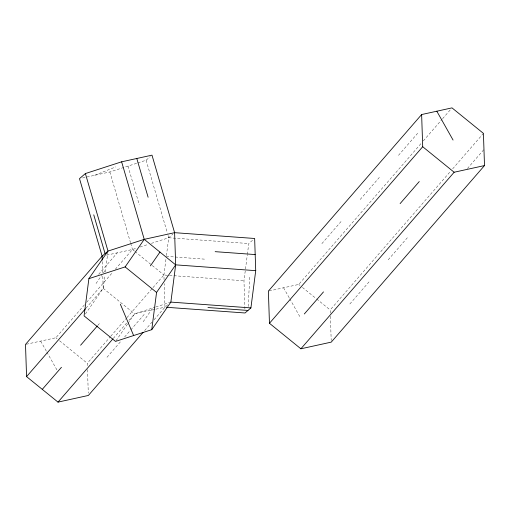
<?xml version="1.0" encoding="UTF-8"?>
<svg xmlns="http://www.w3.org/2000/svg" width="510" height="510" viewBox="0 0 510 510"><rect width="100%" height="100%" fill="white"/><g stroke="black" fill="none" stroke-linecap="round" stroke-linejoin="round"><path stroke-width="0.38" stroke-dasharray="2.55 1.91" d="M248.185 306.497L249.843 275.731M85.419 313.981L103.198 288.328L104.901 275.132M105.302 272.028L107.903 251.851M164.073 279.703L163.92 274.998L166.024 258.697M166.419 255.593L168.727 237.749L167.618 233.943M244.908 309.054L243.965 280.8L247.267 255.191M247.369 254.413L248.765 243.55L253.47 239.496M96.046 283.49L101.694 275.343M103.428 272.837L105.602 269.701M115.968 340.776L127.519 324.099M127.965 323.461L134.634 313.841L155.014 307.237M143.195 321.759L152.751 307.97M98.666 274.291L117.306 252.813M26.259 344.263L55.858 337.76L84.532 304.731M86.617 302.328L112.678 272.302M115.285 269.299L132.485 249.486L137.018 248.019M85.999 308.148L103.198 288.328L102.778 275.77M97.691 325.539L99.762 323.155M87.376 365.632L87.293 363.273L110.23 336.855M110.753 336.249L126.391 318.234M126.907 317.634L152.452 288.207M152.975 287.608L163.92 274.998L243.965 280.8M113.258 338.461L126.811 322.849M128.896 320.446L134.634 313.841L155.123 309.34M106.985 357.293L121.482 340.597M124.593 337.014L130.286 330.454M130.802 329.855L145.299 313.153M144.661 330.595L151.961 322.186M154.045 319.789L164.991 307.173L167.93 304.642M321.874 243.633L341.031 221.563M360.188 199.493L379.344 177.423M398.501 155.352L417.658 133.282M269.14 290.936L298.745 284.44L421.241 143.31M423.325 140.907L442.087 119.289M442.61 118.69L450.948 109.083M330.282 313.089L330.174 309.952L450.585 171.226M452.67 168.823L483.429 133.391M349.873 303.973L369.023 281.902M388.18 259.832L407.337 237.762M467.396 168.568L483.964 149.481M137.802 162.913L146.102 160.223L150.22 156.678M151.362 243.372L168.727 237.749L172.839 234.198M94.688 175.293L115.744 166.891M82.543 177.965L109.867 171.966L137.043 163.162M140.033 247.038L148.34 244.347M155.773 306.994L170.117 302.347M106.679 255.147L132.485 249.486L134.334 250.984M155.881 309.175L164.991 307.173L164.207 283.63M168.727 237.749L248.765 243.55M166.324 256.371L206.346 259.271M298.745 284.44L299.976 285.441M302.443 287.442L316.002 298.446M316.614 298.943L330.174 309.952M134.952 251.487L163.92 274.998M103.198 288.328L134.634 313.841M55.858 337.76L57.094 338.761M59.555 340.763L87.293 363.273M283.56 287.774L289.368 298.076M289.756 298.758L299.816 316.614M40.679 341.094L46.486 351.396M46.869 352.085L56.935 369.941M146.102 160.223L167.395 233.185M127.984 166.094L139.294 204.854M109.867 171.966L130.49 242.645M130.713 243.404L132.485 249.486M330.384 316.232L331.2 340.559M102.306 261.643L102.676 272.633M87.503 369.552L88.287 393.102"/><path stroke-width="0.76" d="M166.579 307.288L245.036 312.981L250.914 307.906L255.72 270.657L254.649 238.482L174.605 232.675L144.241 239.343L108.005 251.079L88.893 278.651L84.086 315.9L115.521 341.413L151.757 329.677L170.869 302.105L175.676 264.856L174.605 232.675L151.986 155.155L121.622 161.817L85.387 173.559L79.503 178.627L102.127 256.147L102.255 260.074M151.757 329.677L156.564 292.428L175.676 264.856L255.72 270.657M88.893 278.651L125.128 266.915L144.241 239.343L121.622 161.817M150.405 265.882L159.961 252.099M143.1 332.399L88.37 395.454L58.006 402.122L26.571 376.609L85.476 308.748M42.292 389.366L61.449 367.296M80.605 345.225L97.168 326.139M58.006 402.122L112.742 339.061M421.63 114.546L268.381 291.102L269.458 323.283L300.887 348.795L331.251 342.127L484.5 165.572L483.429 133.391L451.994 107.878L421.63 114.546L422.707 146.727L269.458 323.283M304.33 313.969L323.487 291.898M400.108 203.617L419.265 181.547M300.887 348.795L454.142 172.24L484.5 165.572M215.163 251.666L255.185 254.566M170.869 302.105L250.914 307.906M207.952 307.543L247.975 310.443M422.707 146.727L454.142 172.24M144.241 239.343L175.676 264.856M125.128 266.915L156.564 292.428M436.815 111.212L453.065 140.059M120.328 304.164L133.639 335.548M136.801 158.489L148.11 197.249M85.387 173.559L108.005 251.079L102.127 256.147L25.5 344.428L26.571 376.609M93.757 214.85L105.066 253.61"/></g></svg>
